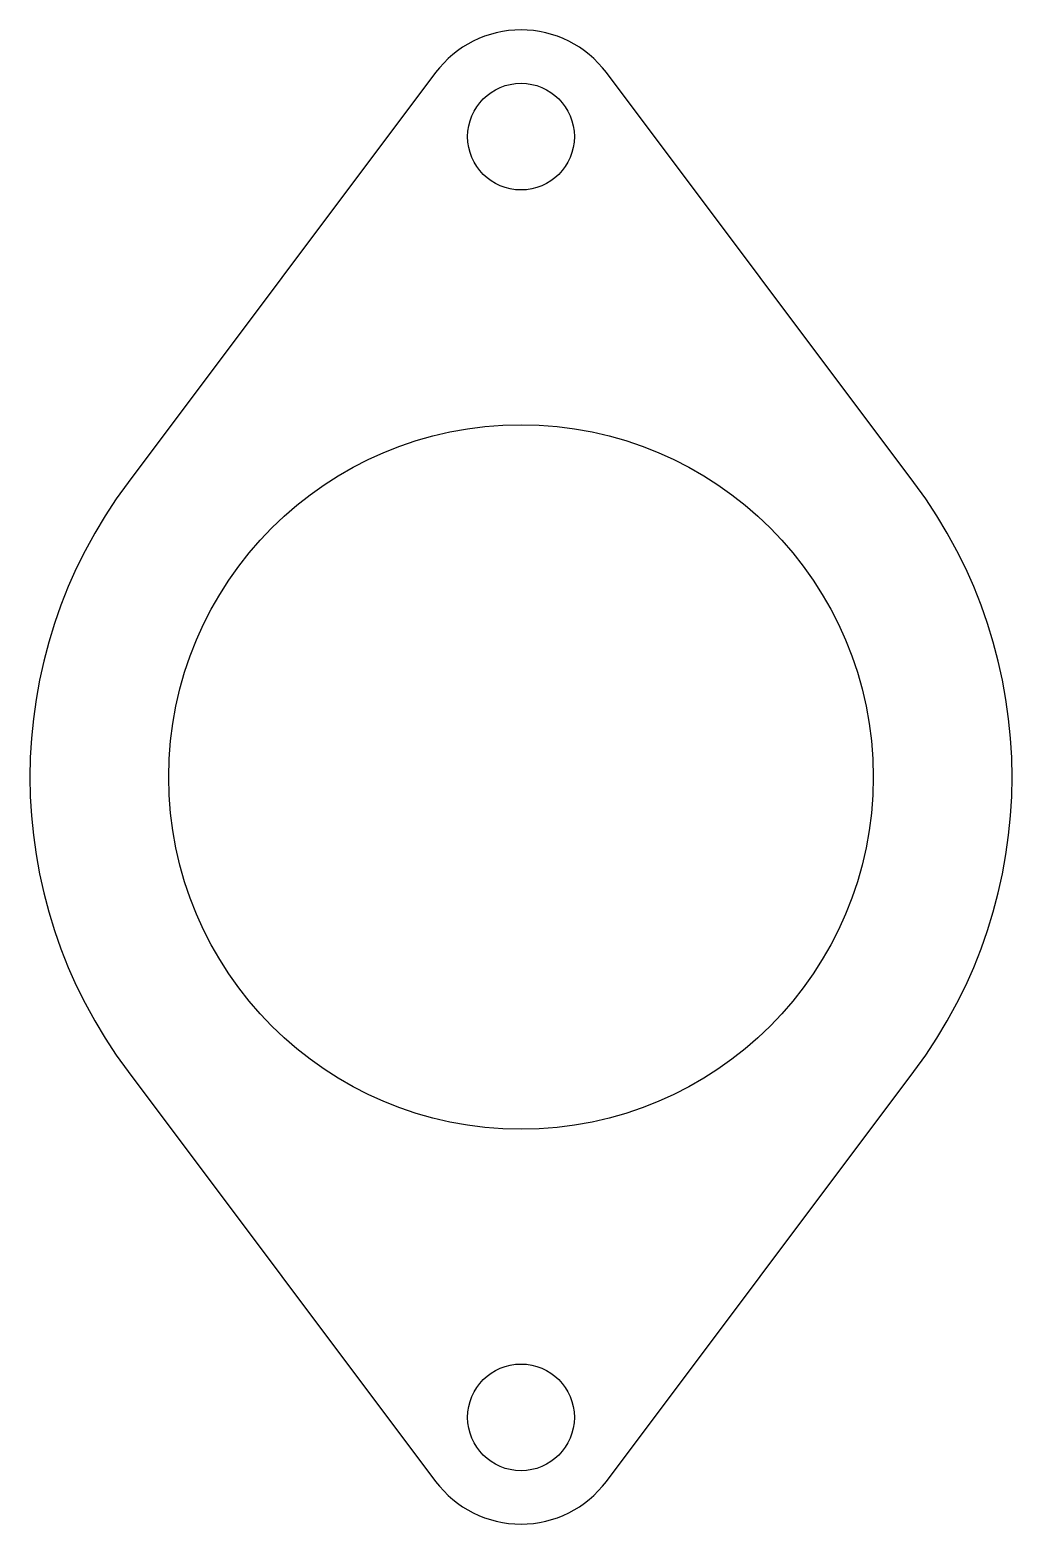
# Model space of a CAD drawing. Extents: x -23 to 23, y -35 to 35.
import ezdxf

# ---------------------------------------------------------------- set-up
doc = ezdxf.new("R2010")
doc.units = 0

msp = doc.modelspace()

# ---------------------------------------------------------------- linework, layer by layer
at = {"layer": '1'}
msp.add_lwpolyline([(18.4, 13.8), (4, 33, 0.5), (-4, 33), (-18.4, 13.8, 0.333333), (-18.4, -13.8), (-4, -33, 0.5), (4, -33), (18.4, -13.8, 0.333333)], format="xyb", close=True, dxfattribs=at)
for centre, radius in [((0, 30), 2.5), ((0, 0), 16.5), ((0, -30), 2.5)]:
    msp.add_circle(centre, radius, dxfattribs=at)

doc.saveas('drawing.dxf')
